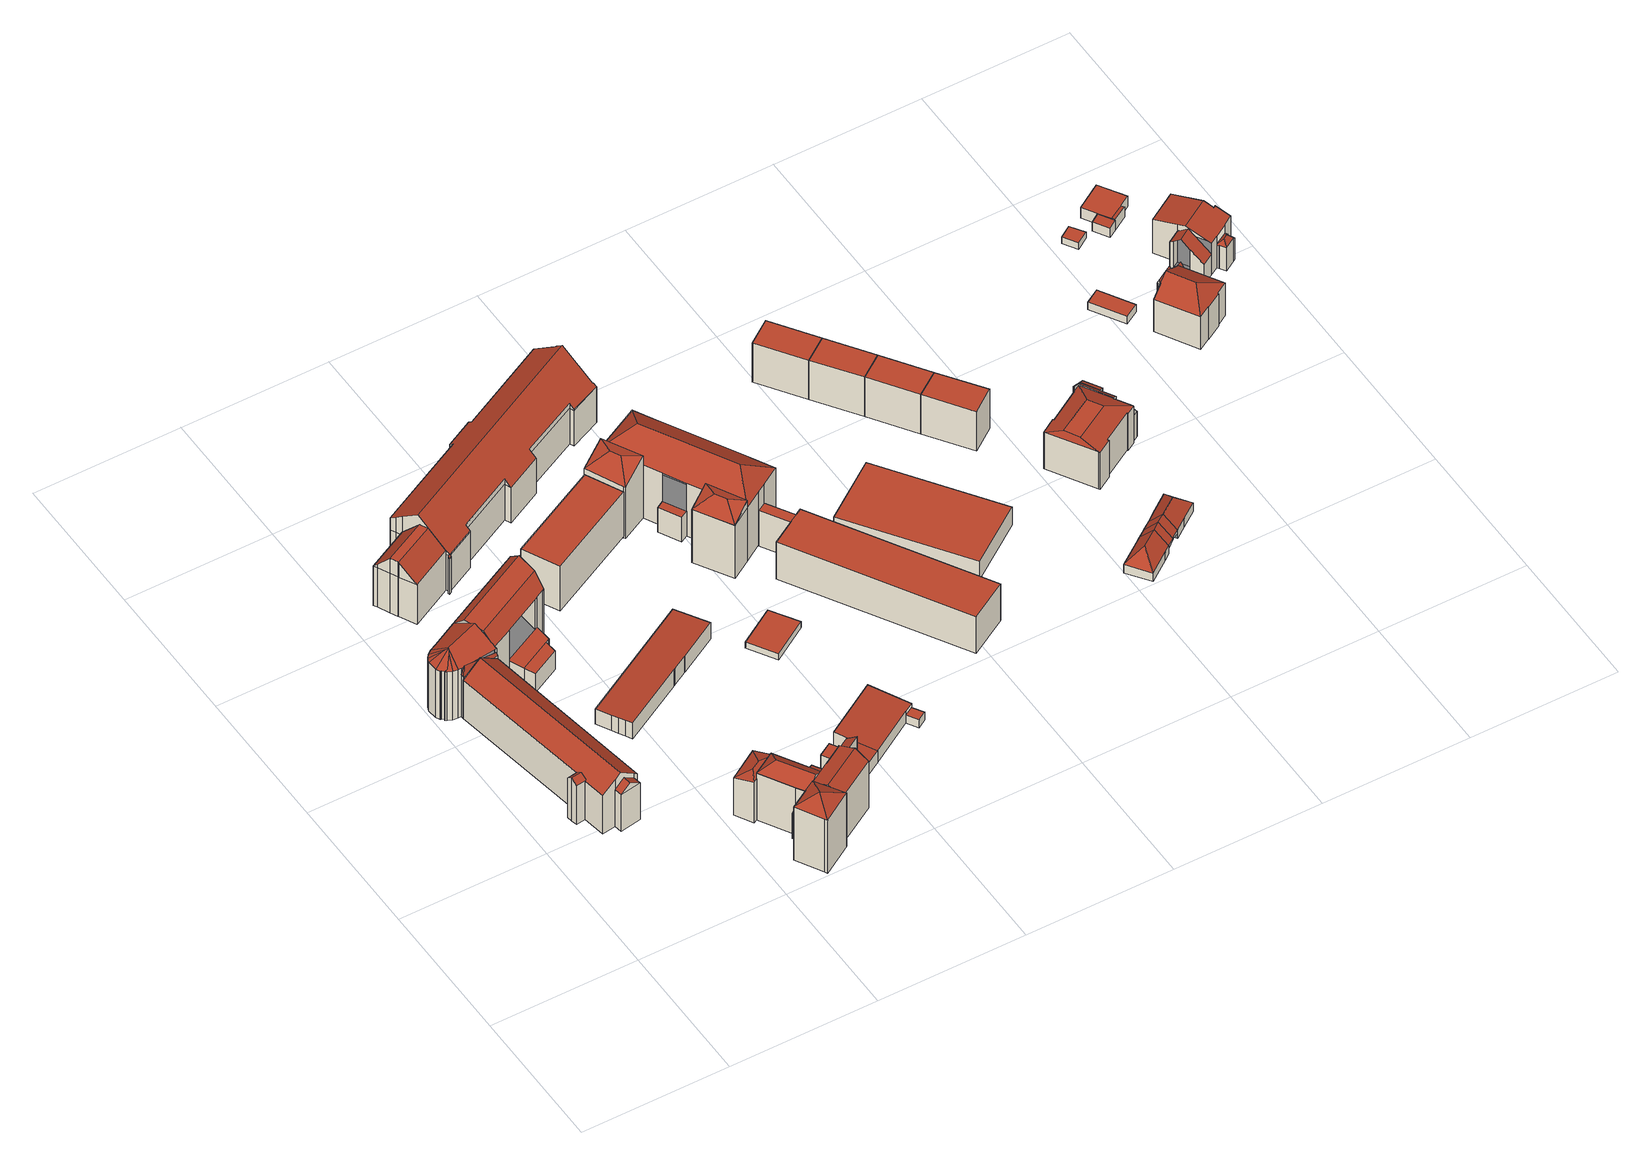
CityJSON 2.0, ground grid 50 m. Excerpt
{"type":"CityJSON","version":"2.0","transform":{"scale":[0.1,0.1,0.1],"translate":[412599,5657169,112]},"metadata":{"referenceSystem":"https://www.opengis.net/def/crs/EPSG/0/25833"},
"CityObjects":{
"building1":{"type":"Building","attributes":{"Gemeindeschluessel":14612000,"Geometrietyp2DReferenz":"3000","function":"31001_9998","roofType":"9999"},"children":["building1-1","building1-2","building1-3"]},
"building1-1":{"type":"BuildingPart","attributes":{"Dachtyp_tdc":"tdcGableRoof","Dachneigung":35.95,"QualitaetDacherkennung":38,"Geometrietyp2DReferenz":"3000","measuredHeight":17.67,"roofType":"3100"},"parents":["building1"],"geometry":[{"type":"MultiSurface","lod":"2","boundaries":[[[0,1,2,3]],[[1,4,5,2]],[[4,6,7,5]],[[4,1,8]],[[1,0,9,8]],[[6,4,8,9,10]],[[3,2,5,7,11]]],"semantics":{"surfaces":[{"type":"WallSurface"},{"type":"RoofSurface"},{"type":"GroundSurface"}],"values":[0,0,0,0,1,1,2]}}]},
"building1-2":{"type":"BuildingPart","attributes":{"Dachtyp_tdc":"tdcGableRoof","Dachneigung":37.04,"QualitaetDacherkennung":91,"Geometrietyp2DReferenz":"3000","measuredHeight":20.72,"roofType":"3100"},"parents":["building1"],"geometry":[{"type":"MultiSurface","lod":"2","boundaries":[[[12,13,14,15]],[[16,17,18,19]],[[17,20,21,18]],[[20,22,23,21]],[[22,24,25,23]],[[24,26,27,25]],[[26,28,3,27]],[[28,0,3]],[[29,7,6]],[[29,12,15,7]],[[30,28,26,24,22]],[[22,20,17,16,31,32,13,12,29,30]],[[15,14,33,34,19,18,21,23,25,27,3,11,7]]],"semantics":{"surfaces":[{"type":"WallSurface"},{"type":"RoofSurface"},{"type":"GroundSurface"}],"values":[0,0,0,0,0,0,0,0,0,0,1,1,2]}}]},
"building1-3":{"type":"BuildingPart","attributes":{"Dachtyp_tdc":"tdcGableRoof","Dachneigung":38.49,"QualitaetDacherkennung":58,"Geometrietyp2DReferenz":"3000","measuredHeight":17.67,"roofType":"3100"},"parents":["building1"],"geometry":[{"type":"MultiSurface","lod":"2","boundaries":[[[35,36,37,38]],[[36,39,40,37]],[[39,41,16,19,40]],[[42,35,38,14,13]],[[43,41,39,36]],[[36,35,42,44,43]],[[38,37,40,19,34,33,14]]],"semantics":{"surfaces":[{"type":"WallSurface"},{"type":"RoofSurface"},{"type":"GroundSurface"}],"values":[0,0,0,0,1,1,2]}}]},
"building2":{"type":"Building","attributes":{"Gemeindeschluessel":14612000,"Geometrietyp2DReferenz":"3000","function":"31001_9998","roofType":"9999"},"children":["building2-1","building2-2","building2-3","building2-4","building2-5"]},
"building2-1":{"type":"BuildingPart","attributes":{"Dachtyp_tdc":"tdcFreeFormRoof","Dachneigung":33.37,"QualitaetDacherkennung":7,"Geometrietyp2DReferenz":"3000","measuredHeight":23.67,"roofType":"5000"},"parents":["building2"],"geometry":[{"type":"MultiSurface","lod":"2","boundaries":[[[45,46,47,48,49]],[[46,50,51,47]],[[50,52,53,51]],[[52,54,55,53]],[[54,56,57,55]],[[56,58,59,57]],[[58,60,61,59]],[[60,62,63,61]],[[62,64,65,63]],[[64,66,67,65]],[[66,68,69,67]],[[68,70,71,69]],[[70,72,73,71]],[[72,74,75,73]],[[74,76,77,75]],[[78,79,80,81,82,83]],[[84,85,86,76,74,72,87]],[[72,70,88,89,90,87]],[[70,68,91,88]],[[68,66,91]],[[66,64,89,88,91]],[[64,62,60,58,56,92,93,94,90,89]],[[56,54,92]],[[54,52,50,93,92]],[[50,46,94,93]],[[46,45,79,78,95,96,97,84,87,90,94]],[[48,47,51,53,55,57,59,61,63,65,67,69,71,73,75,77,98,99,100,82,81]]],"semantics":{"surfaces":[{"type":"WallSurface"},{"type":"RoofSurface"},{"type":"GroundSurface"}],"values":[0,0,0,0,0,0,0,0,0,0,0,0,0,0,0,0,1,1,1,1,1,1,1,1,1,1,2]}}]},
"building2-2":{"type":"BuildingPart","attributes":{"Dachtyp_tdc":"tdcPolyFlatRoof","Dachneigung":0,"QualitaetDacherkennung":54,"Geometrietyp2DReferenz":"3000","measuredHeight":7.52,"roofType":"1000"},"parents":["building2"],"geometry":[{"type":"MultiSurface","lod":"2","boundaries":[[[101,102,103,104]],[[105,106,107,108]],[[106,109,110,107]],[[109,111,112,110]],[[111,109,106,105,113,102,101]],[[104,103,114,108,107,110,112]]],"semantics":{"surfaces":[{"type":"WallSurface"},{"type":"RoofSurface"},{"type":"GroundSurface"}],"values":[0,0,0,0,1,2]}}]},
"building2-3":{"type":"BuildingPart","attributes":{"Dachtyp_tdc":"tdcFreeFormRoof","Dachneigung":81.14,"QualitaetDacherkennung":28,"Geometrietyp2DReferenz":"3000","measuredHeight":20.85,"roofType":"5000"},"parents":["building2"],"geometry":[{"type":"MultiSurface","lod":"2","boundaries":[[[80,115,116,81]],[[115,117,118,116]],[[117,49,48,118]],[[119,49,117]],[[120,119,117,115]],[[120,115,80]],[[119,120,80,49]],[[81,116,118,48]]],"semantics":{"surfaces":[{"type":"WallSurface"},{"type":"RoofSurface"},{"type":"GroundSurface"}],"values":[0,0,0,1,1,1,1,2]}}]},
"building2-4":{"type":"BuildingPart","attributes":{"Dachtyp_tdc":"tdcCutGableRoof","Dachneigung":0.195,"QualitaetDacherkennung":75,"Geometrietyp2DReferenz":"3000","measuredHeight":23.98,"roofType":"9999"},"parents":["building2"],"geometry":[{"type":"MultiSurface","lod":"2","boundaries":[[[121,122,123,77,76]],[[122,124,125,123]],[[124,126,127,125]],[[126,128,129,127]],[[128,130,131,129]],[[130,132,133,131]],[[132,134,135,133]],[[134,136,108,135]],[[136,105,108]],[[137,83,82,103,102]],[[128,126,124,122,121,138]],[[139,95,83,137,140,136,134,132,130]],[[138,85,141,97,139,130,128]],[[77,123,125,127,129,131,133,135,108,114,103,82,100,99,98]]],"semantics":{"surfaces":[{"type":"WallSurface"},{"type":"RoofSurface"},{"type":"GroundSurface"}],"values":[0,0,0,0,0,0,0,0,0,0,1,1,1,2]}}]},
"building2-5":{"type":"BuildingPart","attributes":{"Dachtyp_tdc":"tdcPolyFlatRoof","Dachneigung":0,"QualitaetDacherkennung":54,"Geometrietyp2DReferenz":"3000","measuredHeight":7.53,"roofType":"1000"},"parents":["building2"],"geometry":[{"type":"MultiSurface","lod":"2","boundaries":[[[142,143,144,112,111]],[[143,145,146,144]],[[145,147,101,104,146]],[[147,145,143,142]],[[112,144,146,104]]],"semantics":{"surfaces":[{"type":"WallSurface"},{"type":"RoofSurface"},{"type":"GroundSurface"}],"values":[0,0,0,1,2]}}]},
"building3":{"type":"Building","attributes":{"Dachtyp_tdc":"tdcFreeFormRoof","Gemeindeschluessel":14612000,"Dachneigung":44.96,"QualitaetDacherkennung":65,"Geometrietyp2DReferenz":"3000","measuredHeight":22.36,"function":"31001_9998","roofType":"5000"},"geometry":[{"type":"Solid","lod":"2","boundaries":[[[[148,149,150,151]],[[149,152,153,150]],[[152,154,155,153]],[[154,156,157,155]],[[156,158,159,157]],[[158,160,161,159]],[[160,162,163,161]],[[162,164,165,163]],[[164,148,151,165]],[[160,158,166,167,168]],[[169,170,171,172]],[[170,173,168,167,174,171]],[[149,171,174,152]],[[152,174,167,154]],[[160,168,173,162]],[[162,173,170,169,164]],[[148,172,171,149]],[[164,169,172,148]],[[154,167,166,156]],[[156,166,158]],[[151,150,153,155,157,159,161,163,165]]]],"semantics":{"surfaces":[{"type":"WallSurface"},{"type":"RoofSurface"},{"type":"GroundSurface"}],"values":[[0,0,0,0,0,0,0,0,0,1,1,1,0,0,0,0,0,0,0,0,2]]}}]},
"building4":{"type":"Building","attributes":{"name":"Generalzolldirektion Service-Center Dresden","Gemeindeschluessel":14612000,"Geometrietyp2DReferenz":"3000","function":"31001_3010","roofType":"9999"},"children":["building4-1","building4-2","building4-3","building4-4","building4-5","building4-6","building4-7","building4-8"]},
"building4-1":{"type":"BuildingPart","attributes":{"Dachtyp_tdc":"tdcPolyFlatRoof","Dachneigung":0,"QualitaetDacherkennung":52,"Geometrietyp2DReferenz":"3000","measuredHeight":14.76,"roofType":"1000"},"parents":["building4"],"geometry":[{"type":"MultiSurface","lod":"2","boundaries":[[[175,176,177,178]],[[176,179,180,177]],[[179,181,182,180]],[[181,179,176,175,183]],[[178,177,180,182,184]]],"semantics":{"surfaces":[{"type":"WallSurface"},{"type":"RoofSurface"},{"type":"GroundSurface"}],"values":[0,0,0,1,2]}}]},
"building4-2":{"type":"BuildingPart","attributes":{"Dachtyp_tdc":"tdcHipRoof","Dachneigung":26.77,"QualitaetDacherkennung":37,"Geometrietyp2DReferenz":"3000","measuredHeight":17.56,"roofType":"3200"},"parents":["building4"],"geometry":[{"type":"MultiSurface","lod":"2","boundaries":[[[185,186,187,188]],[[186,189,190,187]],[[189,191,192,190]],[[191,193,194,192]],[[193,195,196,194]],[[195,197,198,196]],[[193,191,199]],[[189,186,200]],[[191,189,200,199]],[[186,185,197,195,193,199,200]],[[188,187,190,192,194,196,198]]],"semantics":{"surfaces":[{"type":"WallSurface"},{"type":"RoofSurface"},{"type":"GroundSurface"}],"values":[0,0,0,0,0,0,1,1,1,1,2]}}]},
"building4-3":{"type":"BuildingPart","attributes":{"Dachtyp_tdc":"tdcPolyFlatRoof","Dachneigung":16.72,"QualitaetDacherkennung":29,"Geometrietyp2DReferenz":"3000","measuredHeight":11.01,"roofType":"2100"},"parents":["building4"],"geometry":[{"type":"MultiSurface","lod":"2","boundaries":[[[201,202,203,204]],[[205,201,204,206]],[[205,207,202,201]],[[204,203,208,206]]],"semantics":{"surfaces":[{"type":"WallSurface"},{"type":"RoofSurface"},{"type":"GroundSurface"}],"values":[0,0,1,2]}}]},
"building4-4":{"type":"BuildingPart","attributes":{"Dachtyp_tdc":"tdcTentRoof","Dachneigung":30.66,"QualitaetDacherkennung":52,"Geometrietyp2DReferenz":"3000","measuredHeight":25.21,"roofType":"3500"},"parents":["building4"],"geometry":[{"type":"MultiSurface","lod":"2","boundaries":[[[209,210,211,212]],[[210,213,214,211]],[[213,215,206,214]],[[215,205,206]],[[216,217,218,219,220]],[[217,209,212,218]],[[209,217,221]],[[213,210,209,221]],[[222,215,213,221]],[[217,216,223,224,225,222,221]],[[212,211,214,206,208,226,227,219,218]]],"semantics":{"surfaces":[{"type":"WallSurface"},{"type":"RoofSurface"},{"type":"GroundSurface"}],"values":[0,0,0,0,0,0,1,1,1,1,2]}}]},
"building4-5":{"type":"BuildingPart","attributes":{"Dachtyp_tdc":"tdcHipAndGableRoof","Dachneigung":36.23,"QualitaetDacherkennung":74,"Geometrietyp2DReferenz":"3000","measuredHeight":22.62,"roofType":"5000"},"parents":["building4"],"geometry":[{"type":"MultiSurface","lod":"2","boundaries":[[[228,229,188,203,202]],[[229,185,188]],[[230,231,232,233,198,197]],[[230,234,235]],[[234,236,237,238,239,235]],[[240,231,230,235,239,241]],[[242,237,236,228]],[[228,236,234,229]],[[229,234,230]],[[203,188,198,233,243,226,208]]],"semantics":{"surfaces":[{"type":"WallSurface"},{"type":"RoofSurface"},{"type":"GroundSurface"}],"values":[0,0,0,1,1,1,0,0,0,2]}}]},
"building4-6":{"type":"BuildingPart","attributes":{"Dachtyp_tdc":"tdcGableRoof","Dachneigung":37.11,"QualitaetDacherkennung":62,"Geometrietyp2DReferenz":"3000","measuredHeight":22.61,"roofType":"3100"},"parents":["building4"],"geometry":[{"type":"MultiSurface","lod":"2","boundaries":[[[244,245,246,247]],[[245,248,175,178,246]],[[249,250,251,252]],[[249,253,254,250]],[[253,255,256,254]],[[255,220,219,256]],[[257,244,247,258,259]],[[260,223,220,255,253,249]],[[249,252,261,248,245,244,257,241,238,225,260]],[[247,246,178,184,251,250,254,256,219,227,226,243,258]]],"semantics":{"surfaces":[{"type":"WallSurface"},{"type":"RoofSurface"},{"type":"GroundSurface"}],"values":[0,0,0,0,0,0,0,1,1,2]}}]},
"building4-7":{"type":"BuildingPart","attributes":{"Dachtyp_tdc":"tdcPolyFlatRoof","Dachneigung":17.55,"QualitaetDacherkennung":34,"Geometrietyp2DReferenz":"3000","measuredHeight":18.71,"roofType":"2100"},"parents":["building4"],"geometry":[{"type":"MultiSurface","lod":"2","boundaries":[[[232,262,263,233]],[[262,259,258,263]],[[264,259,262,232]],[[233,263,258,243]]],"semantics":{"surfaces":[{"type":"WallSurface"},{"type":"RoofSurface"},{"type":"GroundSurface"}],"values":[0,0,1,2]}}]},
"building4-8":{"type":"BuildingPart","attributes":{"Dachtyp_tdc":"tdcPolyFlatRoof","Dachneigung":35.28,"QualitaetDacherkennung":44,"Geometrietyp2DReferenz":"3000","measuredHeight":22.08,"roofType":"2100"},"parents":["building4"],"geometry":[{"type":"MultiSurface","lod":"2","boundaries":[[[265,266,267,182,181]],[[266,268,269,267]],[[268,252,251,269]],[[252,268,266,265,270]],[[184,182,267,269,251]]],"semantics":{"surfaces":[{"type":"WallSurface"},{"type":"RoofSurface"},{"type":"GroundSurface"}],"values":[0,0,0,1,2]}}]},
"building5":{"type":"Building","attributes":{"Dachtyp_tdc":"tdcPolyFlatRoof","Gemeindeschluessel":14612000,"Dachneigung":2.82,"QualitaetDacherkennung":80,"Geometrietyp2DReferenz":"3000","measuredHeight":6.69,"function":"31001_9998","roofType":"2100"},"geometry":[{"type":"Solid","lod":"2","boundaries":[[[[271,272,273,274,275,276,277,278,279,280,281]],[[282,283,272,271]],[[283,284,273,272]],[[284,285,274,273]],[[285,286,275,274]],[[286,287,276,275]],[[287,288,277,276]],[[288,289,278,277]],[[289,290,279,278]],[[290,291,280,279]],[[291,292,281,280]],[[292,282,271,281]],[[292,291,290,289,288,287,286,285,284,283,282]]]],"semantics":{"surfaces":[{"type":"GroundSurface"},{"type":"WallSurface"},{"type":"RoofSurface"}],"values":[[0,1,1,1,1,1,1,1,1,1,1,1,2]]}}]},
"building6":{"type":"Building","attributes":{"name":"Romain-Rolland-Gymnasium Dresden","Dachtyp_tdc":"tdcPolyFlatRoof","Gemeindeschluessel":14612000,"Dachneigung":0,"QualitaetDacherkennung":54,"Geometrietyp2DReferenz":"3000","measuredHeight":18.32,"function":"31001_3021","roofType":"1000"},"geometry":[{"type":"Solid","lod":"2","boundaries":[[[[293,294,295,296]],[[294,297,298,295]],[[297,299,300,298]],[[299,293,296,300]],[[299,297,294,293]],[[296,295,298,300]]]],"semantics":{"surfaces":[{"type":"WallSurface"},{"type":"RoofSurface"},{"type":"GroundSurface"}],"values":[[0,0,0,0,1,2]]}}]},
"building7":{"type":"Building","attributes":{"Gemeindeschluessel":14612000,"Geometrietyp2DReferenz":"3000","function":"31001_9998","roofType":"9999"},"children":["building7-1","building7-2","building7-3"]},
"building7-1":{"type":"BuildingPart","attributes":{"Dachtyp_tdc":"tdcPolyFlatRoof","Dachneigung":3.77,"QualitaetDacherkennung":84,"Geometrietyp2DReferenz":"3000","measuredHeight":5.41,"roofType":"2100"},"parents":["building7"],"geometry":[{"type":"MultiSurface","lod":"2","boundaries":[[[301,302,303,304]],[[301,305,306,302]],[[305,307,308,306]],[[307,309,310,308]],[[307,305,301,304,311,309]],[[310,303,302,306,308]]],"semantics":{"surfaces":[{"type":"WallSurface"},{"type":"RoofSurface"},{"type":"GroundSurface"}],"values":[0,0,0,0,1,2]}}]},
"building7-2":{"type":"BuildingPart","attributes":{"Dachtyp_tdc":"tdcPolyFlatRoof","Dachneigung":0,"QualitaetDacherkennung":78,"Geometrietyp2DReferenz":"3000","measuredHeight":3.14,"roofType":"1000"},"parents":["building7"],"geometry":[{"type":"MultiSurface","lod":"2","boundaries":[[[312,313,314,315]],[[313,316,317,314]],[[318,319,320,321]],[[318,316,313,312,319]],[[320,315,314,317,321]],[[319,312,315,320]]],"semantics":{"surfaces":[{"type":"WallSurface"},{"type":"RoofSurface"},{"type":"GroundSurface"}],"values":[0,0,0,1,2,0]}}]},
"building7-3":{"type":"BuildingPart","attributes":{"Dachtyp_tdc":"tdcPolyFlatRoof","Dachneigung":4.05,"QualitaetDacherkennung":89,"Geometrietyp2DReferenz":"3000","measuredHeight":5.77,"roofType":"2100"},"parents":["building7"],"geometry":[{"type":"MultiSurface","lod":"2","boundaries":[[[322,323,314,317,316]],[[323,304,303,314]],[[324,325,310,309]],[[324,326,327,325]],[[326,328,318,321,327]],[[328,326,324,309,311,304,323,322]],[[317,314,303,310,325,327,321]]],"semantics":{"surfaces":[{"type":"WallSurface"},{"type":"RoofSurface"},{"type":"GroundSurface"}],"values":[0,0,0,0,0,1,2]}}]},
"building8":{"type":"Building","attributes":{"name":"Berufliches Schulzentrum Prof. Dr. Zeigner","Dachtyp_tdc":"tdcFreeFormRoof","Gemeindeschluessel":14612000,"Dachneigung":44.68,"QualitaetDacherkennung":69,"Geometrietyp2DReferenz":"3000","measuredHeight":25.95,"function":"31001_3021","roofType":"5000"},"geometry":[{"type":"Solid","lod":"2","boundaries":[[[[329,330,331,332]],[[330,333,334,331]],[[333,335,336,334]],[[335,337,338,336]],[[337,339,340,338]],[[339,341,342,340]],[[343,344,345,346]],[[344,347,348,345]],[[347,349,350,348]],[[349,351,352,350]],[[351,353,354,352]],[[353,355,356,354]],[[355,357,358,356]],[[357,359,360,358]],[[359,361,362,360]],[[361,363,364,362]],[[363,365,366,364]],[[365,367,368,366]],[[367,369,370,368]],[[369,371,372,370]],[[371,373,374,372]],[[373,375,376,374]],[[375,329,332,376]],[[377,378,379,380,381,382,383,384,385,386,387,388,389,390,391,392,393,394,353,351]],[[384,395,396,397,398,399,400,401,402,403,404,385]],[[373,404,403,375]],[[371,386,385,404,373]],[[375,403,402,329]],[[329,402,401,330]],[[330,401,400,333]],[[333,400,399,335]],[[335,399,398,337]],[[337,398,397,339]],[[339,397,396,341]],[[341,396,395,405]],[[405,395,384,383,406]],[[355,394,393,357]],[[353,394,355]],[[357,393,392,359]],[[359,392,391,361]],[[361,391,390,363]],[[363,390,389,365]],[[365,389,388,367]],[[367,388,387,369]],[[369,387,386,371]],[[406,383,382,407]],[[341,405,408,342]],[[405,406,409,408]],[[406,407,410,409]],[[407,411,412,410]],[[411,343,346,412]],[[407,382,381,411]],[[411,381,380,343]],[[343,380,379,344]],[[344,379,378,347]],[[347,378,377,349]],[[349,377,351]],[[332,331,334,336,338,340,342,408,409,410,412,346,345,348,350,352,354,356,358,360,362,364,366,368,370,372,374,376]]]],"semantics":{"surfaces":[{"type":"WallSurface"},{"type":"RoofSurface"},{"type":"GroundSurface"}],"values":[[0,0,0,0,0,0,0,0,0,0,0,0,0,0,0,0,0,0,0,0,0,0,0,1,1,0,0,0,0,0,0,0,0,0,0,0,0,0,0,0,0,0,0,0,0,0,0,0,0,0,0,0,0,0,0,0,0,2]]}}]},
"building9":{"type":"Building","attributes":{"Dachtyp_tdc":"tdcPolyFlatRoof","Gemeindeschluessel":14612000,"Dachneigung":0,"QualitaetDacherkennung":80,"Geometrietyp2DReferenz":"3000","measuredHeight":2.47,"function":"31001_2463","roofType":"1000"},"geometry":[{"type":"Solid","lod":"2","boundaries":[[[[413,414,415,416]],[[414,417,418,415]],[[417,419,420,418]],[[419,413,416,420]],[[419,417,414,413]],[[416,415,418,420]]]],"semantics":{"surfaces":[{"type":"WallSurface"},{"type":"RoofSurface"},{"type":"GroundSurface"}],"values":[[0,0,0,0,1,2]]}}]},
"building10":{"type":"Building","attributes":{"name":"Romain-Rolland-Gymnasium Dresden","Gemeindeschluessel":14612000,"Geometrietyp2DReferenz":"3000","function":"31001_3021","roofType":"9999"},"children":["building10-1","building10-2","building10-3","building10-4","building10-5","building10-6"]},
"building10-1":{"type":"BuildingPart","attributes":{"Dachtyp_tdc":"tdcHipRoof","Dachneigung":41.03,"QualitaetDacherkennung":31,"Geometrietyp2DReferenz":"3000","measuredHeight":26.19,"roofType":"3200"},"parents":["building10"],"geometry":[{"type":"MultiSurface","lod":"2","boundaries":[[[421,422,423,424]],[[422,425,426,423]],[[425,427,428,429,426]],[[430,421,424,431,432]],[[427,425,433]],[[421,430,434]],[[425,422,421,434,433]],[[430,427,433,434]],[[424,423,426,429,431]]],"semantics":{"surfaces":[{"type":"WallSurface"},{"type":"RoofSurface"},{"type":"GroundSurface"}],"values":[0,0,0,0,1,1,1,1,2]}}]},
"building10-2":{"type":"BuildingPart","attributes":{"Dachtyp_tdc":"tdcPolyFlatRoof","Dachneigung":0,"QualitaetDacherkennung":41,"Geometrietyp2DReferenz":"3000","measuredHeight":10.12,"roofType":"1000"},"parents":["building10"],"geometry":[{"type":"MultiSurface","lod":"2","boundaries":[[[435,436,437,438]],[[436,439,440,437]],[[439,441,442,440]],[[441,439,436,435]],[[438,437,440,442]]],"semantics":{"surfaces":[{"type":"WallSurface"},{"type":"RoofSurface"},{"type":"GroundSurface"}],"values":[0,0,0,1,2]}}]},
"building10-3":{"type":"BuildingPart","attributes":{"Dachtyp_tdc":"tdcHipRoof","Dachneigung":40.3,"QualitaetDacherkennung":26,"Geometrietyp2DReferenz":"3000","measuredHeight":25.97,"roofType":"3200"},"parents":["building10"],"geometry":[{"type":"MultiSurface","lod":"2","boundaries":[[[443,444,445,446]],[[447,448,449,450]],[[448,443,446,449]],[[451,443,452]],[[453,454,455]],[[443,453,455,452]],[[451,452,455,454]],[[447,454,453,448]],[[448,453,443]],[[443,451,444]],[[446,445,450,449]]],"semantics":{"surfaces":[{"type":"WallSurface"},{"type":"RoofSurface"},{"type":"GroundSurface"}],"values":[0,0,0,1,1,1,1,0,0,0,2]}}]},
"building10-4":{"type":"BuildingPart","attributes":{"Dachtyp_tdc":"tdcFreeFormRoof","Dachneigung":34,"QualitaetDacherkennung":29,"Geometrietyp2DReferenz":"3000","measuredHeight":27.84,"roofType":"5000"},"parents":["building10"],"geometry":[{"type":"MultiSurface","lod":"2","boundaries":[[[456,457,458,459,460]],[[457,461,462,458]],[[461,463,464,462]],[[463,465,466,464]],[[465,447,450,466]],[[467,435,438,445,444]],[[468,432,431,442,441]],[[428,469,470,429]],[[469,471,472,470]],[[471,473,472]],[[428,432,468,467,444,447,474,475]],[[447,465,463,461,474]],[[461,457,456,471,469,475,474]],[[469,428,475]],[[459,458,462,464,466,450,445,438,442,431,429,470,472]]],"semantics":{"surfaces":[{"type":"WallSurface"},{"type":"RoofSurface"},{"type":"GroundSurface"}],"values":[0,0,0,0,0,0,0,0,0,0,1,1,1,1,2]}}]},
"building10-5":{"type":"BuildingPart","attributes":{"Dachtyp_tdc":"tdcPolyFlatRoof","Dachneigung":0,"QualitaetDacherkennung":53,"Geometrietyp2DReferenz":"3000","measuredHeight":15.01,"roofType":"1000"},"parents":["building10"],"geometry":[{"type":"MultiSurface","lod":"2","boundaries":[[[476,477,478,479]],[[477,480,481,478]],[[482,476,479,483]],[[482,480,477,476]],[[479,478,481,483]]],"semantics":{"surfaces":[{"type":"WallSurface"},{"type":"RoofSurface"},{"type":"GroundSurface"}],"values":[0,0,0,1,2]}}]},
"building10-6":{"type":"BuildingPart","attributes":{"Dachtyp_tdc":"tdcPolyFlatRoof","Dachneigung":0,"QualitaetDacherkennung":40,"Geometrietyp2DReferenz":"3000","measuredHeight":15.3,"roofType":"1000"},"parents":["building10"],"geometry":[{"type":"MultiSurface","lod":"2","boundaries":[[[484,481,480]],[[484,485,486,481]],[[485,487,458,486]],[[487,460,459,458]],[[473,488,489,472]],[[488,490,483,489]],[[490,482,483]],[[488,473,460,487,485,484,490]],[[481,486,458,459,472,489,483]]],"semantics":{"surfaces":[{"type":"WallSurface"},{"type":"RoofSurface"},{"type":"GroundSurface"}],"values":[0,0,0,0,0,0,0,1,2]}}]},
"building11":{"type":"Building","attributes":{"name":"Romain-Rolland-Gymnasium Dresden","Gemeindeschluessel":14612000,"Geometrietyp2DReferenz":"3000","function":"31001_3021","roofType":"9999"},"children":["building11-1","building11-2"]},
"building11-1":{"type":"BuildingPart","attributes":{"Dachtyp_tdc":"tdcPolyFlatRoof","Dachneigung":0,"QualitaetDacherkennung":73,"Geometrietyp2DReferenz":"3000","measuredHeight":15.2,"roofType":"1000"},"parents":["building11"],"geometry":[{"type":"MultiSurface","lod":"2","boundaries":[[[491,492,493,494]],[[492,495,496,493]],[[495,497,496]],[[498,499,500,501,502]],[[499,503,504,500]],[[503,505,506,504]],[[505,491,494,506]],[[505,503,499,498,495,492,491]],[[494,493,496,501,500,504,506]]],"semantics":{"surfaces":[{"type":"WallSurface"},{"type":"RoofSurface"},{"type":"GroundSurface"}],"values":[0,0,0,0,0,0,0,1,2]}}]},
"building11-2":{"type":"BuildingPart","attributes":{"Dachtyp_tdc":"tdcPolyFlatRoof","Dachneigung":0,"QualitaetDacherkennung":60,"Geometrietyp2DReferenz":"3000","measuredHeight":14.73,"roofType":"1000"},"parents":["building11"],"geometry":[{"type":"MultiSurface","lod":"2","boundaries":[[[507,508,500,509]],[[508,502,501,500]],[[497,510,511,496]],[[510,507,509,511]],[[510,497,502,508,507]],[[509,500,501,496,511]]],"semantics":{"surfaces":[{"type":"WallSurface"},{"type":"RoofSurface"},{"type":"GroundSurface"}],"values":[0,0,0,0,1,2]}}]},
"building12":{"type":"Building","attributes":{"Dachtyp_tdc":"tdcPolyFlatRoof","Gemeindeschluessel":14612000,"Dachneigung":0,"QualitaetDacherkennung":91,"Geometrietyp2DReferenz":"3000","measuredHeight":7.46,"function":"31001_3211","roofType":"1000"},"geometry":[{"type":"Solid","lod":"2","boundaries":[[[[512,513,514,515]],[[513,516,517,514]],[[516,518,519,517]],[[518,512,515,519]],[[518,516,513,512]],[[515,514,517,519]]]],"semantics":{"surfaces":[{"type":"WallSurface"},{"type":"RoofSurface"},{"type":"GroundSurface"}],"values":[[0,0,0,0,1,2]]}}]},
"building13":{"type":"Building","attributes":{"Dachtyp_tdc":"tdcPolyFlatRoof","Gemeindeschluessel":14612000,"Dachneigung":0,"QualitaetDacherkennung":87,"Geometrietyp2DReferenz":"3000","measuredHeight":16.06,"function":"31001_9998","roofType":"1000"},"geometry":[{"type":"Solid","lod":"2","boundaries":[[[[520,521,522,523]],[[521,524,525,522]],[[524,526,527,525]],[[526,520,523,527]],[[526,524,521,520]],[[523,522,525,527]]]],"semantics":{"surfaces":[{"type":"WallSurface"},{"type":"RoofSurface"},{"type":"GroundSurface"}],"values":[[0,0,0,0,1,2]]}}]},
"building14":{"type":"Building","attributes":{"Dachtyp_tdc":"tdcPolyFlatRoof","Gemeindeschluessel":14612000,"Dachneigung":0,"QualitaetDacherkennung":90,"Geometrietyp2DReferenz":"3000","measuredHeight":16.16,"function":"31001_9998","roofType":"1000"},"geometry":[{"type":"Solid","lod":"2","boundaries":[[[[528,526,529,530]],[[526,524,531,529]],[[524,532,533,531]],[[532,528,530,533]],[[532,524,526,528]],[[530,529,531,533]]]],"semantics":{"surfaces":[{"type":"WallSurface"},{"type":"RoofSurface"},{"type":"GroundSurface"}],"values":[[0,0,0,0,1,2]]}}]},
"building15":{"type":"Building","attributes":{"Dachtyp_tdc":"tdcPolyFlatRoof","Gemeindeschluessel":14612000,"Dachneigung":0,"QualitaetDacherkennung":83,"Geometrietyp2DReferenz":"3000","measuredHeight":16.15,"function":"31001_9998","roofType":"1000"},"geometry":[{"type":"Solid","lod":"2","boundaries":[[[[534,528,530,535]],[[528,532,533,530]],[[532,536,537,533]],[[536,534,535,537]],[[536,532,528,534]],[[535,530,533,537]]]],"semantics":{"surfaces":[{"type":"WallSurface"},{"type":"RoofSurface"},{"type":"GroundSurface"}],"values":[[0,0,0,0,1,2]]}}]},
"building16":{"type":"Building","attributes":{"Dachtyp_tdc":"tdcPolyFlatRoof","Gemeindeschluessel":14612000,"Dachneigung":0,"QualitaetDacherkennung":76,"Geometrietyp2DReferenz":"3000","measuredHeight":16.19,"function":"31001_9998","roofType":"1000"},"geometry":[{"type":"Solid","lod":"2","boundaries":[[[[538,534,535,539]],[[534,536,537,535]],[[536,540,541,537]],[[540,538,539,541]],[[540,536,534,538]],[[539,535,537,541]]]],"semantics":{"surfaces":[{"type":"WallSurface"},{"type":"RoofSurface"},{"type":"GroundSurface"}],"values":[[0,0,0,0,1,2]]}}]},
"building17":{"type":"Building","attributes":{"Gemeindeschluessel":14612000,"QualitaetDacherkennung":100,"Geometrietyp2DReferenz":"3000","function":"31001_9998","roofType":"9999"},"children":["building17-1","building17-2","building17-3","building17-4"]},
"building17-1":{"type":"BuildingPart","attributes":{"Dachtyp_tdc":"tdcHipAndGableRoof","Dachneigung":46.95,"QualitaetDacherkennung":100,"Geometrietyp2DReferenz":"3000","measuredHeight":8.37,"roofType":"5000"},"parents":["building17"],"geometry":[{"type":"MultiSurface","lod":"2","boundaries":[[[542,543,544,545,546]],[[543,547,548,544]],[[547,549,550,548]],[[549,551,552,550]],[[551,553,554,552]],[[553,555,556,557,554]],[[551,549,547,558]],[[547,543,542,559,558]],[[559,555,553,551,558]],[[557,560,545,544,548,550,552,554]]],"semantics":{"surfaces":[{"type":"WallSurface"},{"type":"RoofSurface"},{"type":"GroundSurface"}],"values":[0,0,0,0,0,0,1,1,1,2]}}]},
"building17-2":{"type":"BuildingPart","attributes":{"Dachtyp_tdc":"tdcGableRoof","Dachneigung":46.94,"QualitaetDacherkennung":100,"Geometrietyp2DReferenz":"3000","measuredHeight":5.18,"roofType":"3100"},"parents":["building17"],"geometry":[{"type":"MultiSurface","lod":"2","boundaries":[[[561,562,563,564]],[[562,542,546,563]],[[555,565,566,556]],[[565,567,568,566]],[[559,542,562,561,569]],[[569,567,565,555,559]],[[568,570,564,563,546,571,556,566]]],"semantics":{"surfaces":[{"type":"WallSurface"},{"type":"RoofSurface"},{"type":"GroundSurface"}],"values":[0,0,0,0,1,1,2]}}]},
"building17-3":{"type":"BuildingPart","attributes":{"Dachtyp_tdc":"tdcHipAndGableRoof","Dachneigung":46.94,"QualitaetDacherkennung":100,"Geometrietyp2DReferenz":"3000","measuredHeight":8.25,"roofType":"5000"},"parents":["building17"],"geometry":[{"type":"MultiSurface","lod":"2","boundaries":[[[572,573,574,575,576]],[[573,577,578,574]],[[577,579,580,578]],[[579,581,582,580]],[[581,583,584,585,582]],[[579,577,586]],[[577,573,572,587,586]],[[587,583,581,579,586]],[[588,575,574,578,580,582,585]]],"semantics":{"surfaces":[{"type":"WallSurface"},{"type":"RoofSurface"},{"type":"GroundSurface"}],"values":[0,0,0,0,0,1,1,1,2]}}]},
"building17-4":{"type":"BuildingPart","attributes":{"Dachtyp_tdc":"tdcGableRoof","Dachneigung":46.94,"QualitaetDacherkennung":100,"Geometrietyp2DReferenz":"3000","measuredHeight":5.18,"roofType":"3100"},"parents":["building17"],"geometry":[{"type":"MultiSurface","lod":"2","boundaries":[[[583,561,564,584]],[[567,572,576,568]],[[569,561,583,587]],[[587,572,567,569]],[[589,584,564,570,568,576]]],"semantics":{"surfaces":[{"type":"WallSurface"},{"type":"RoofSurface"},{"type":"GroundSurface"}],"values":[0,0,1,1,2]}}]},
"building18":{"type":"Building","attributes":{"Gemeindeschluessel":14612000,"Geometrietyp2DReferenz":"3000","function":"31001_9998","roofType":"9999"},"children":["building18-1","building18-2","building18-3"]},
"building18-1":{"type":"BuildingPart","attributes":{"Dachtyp_tdc":"tdcPolyFlatRoof","Dachneigung":26.51,"QualitaetDacherkennung":33,"Geometrietyp2DReferenz":"3000","measuredHeight":17.27,"roofType":"2100"},"parents":["building18"],"geometry":[{"type":"MultiSurface","lod":"2","boundaries":[[[590,591,592,593,594]],[[591,595,596,592]],[[595,597,598,596]],[[597,599,600,598]],[[599,601,602,603,600]],[[604,601,599,597,595,591,590,605]],[[606,593,592,596,598,600,603,607]]],"semantics":{"surfaces":[{"type":"WallSurface"},{"type":"RoofSurface"},{"type":"GroundSurface"}],"values":[0,0,0,0,0,1,2]}}]},
"building18-2":{"type":"BuildingPart","attributes":{"Dachtyp_tdc":"tdcCutTentRoof","Dachneigung":22.36,"QualitaetDacherkennung":49,"Geometrietyp2DReferenz":"3000","measuredHeight":17.91,"roofType":"9999"},"parents":["building18"],"geometry":[{"type":"MultiSurface","lod":"2","boundaries":[[[608,609,610,611]],[[609,612,613,610]],[[612,614,615,613]],[[614,616,617,615]],[[616,618,619,617]],[[618,620,621,619]],[[620,622,623,621]],[[622,624,625,623]],[[624,626,627,625]],[[626,628,629,627]],[[628,594,593,629]],[[630,631,632,633]],[[631,608,611,632]],[[620,618,616,614,612,609,608,631,634,635]],[[622,620,635,636]],[[637,594,628,626,624,622,636,638]],[[631,630,637,638,634]],[[638,636,635,634]],[[611,610,613,615,617,619,621,623,625,627,629,593,606,633,632]]],"semantics":{"surfaces":[{"type":"WallSurface"},{"type":"RoofSurface"},{"type":"GroundSurface"}],"values":[0,0,0,0,0,0,0,0,0,0,0,0,0,1,1,1,1,1,2]}}]},
"building18-3":{"type":"BuildingPart","attributes":{"Dachtyp_tdc":"tdcPolyFlatRoof","Dachneigung":31.36,"QualitaetDacherkennung":54,"Geometrietyp2DReferenz":"3000","measuredHeight":15.81,"roofType":"2100"},"parents":["building18"],"geometry":[{"type":"MultiSurface","lod":"2","boundaries":[[[602,639,640,603]],[[639,641,630,633,640]],[[641,639,602,642,643]],[[606,607,603,640,633]]],"semantics":{"surfaces":[{"type":"WallSurface"},{"type":"RoofSurface"},{"type":"GroundSurface"}],"values":[0,0,1,2]}}]},
"building19":{"type":"Building","attributes":{"Dachtyp_tdc":"tdcFreeFormRoof","Gemeindeschluessel":14612000,"Dachneigung":54.84,"QualitaetDacherkennung":8,"Geometrietyp2DReferenz":"3000","measuredHeight":12.37,"function":"31001_9998","roofType":"5000"},"geometry":[{"type":"Solid","lod":"2","boundaries":[[[[644,645,633,632]],[[645,646,640,633]],[[646,647,648,640]],[[647,649,650,648]],[[649,644,632,650]],[[651,652,649,647]],[[646,651,647]],[[651,646,645]],[[652,651,645,644]],[[652,644,649]],[[632,633,640,648,650]]]],"semantics":{"surfaces":[{"type":"WallSurface"},{"type":"RoofSurface"},{"type":"GroundSurface"}],"values":[[0,0,0,0,0,1,0,0,1,0,2]]}}]},
"building20":{"type":"Building","attributes":{"Dachtyp_tdc":"tdcPolyFlatRoof","Gemeindeschluessel":14612000,"Dachneigung":0,"QualitaetDacherkennung":80,"Geometrietyp2DReferenz":"3000","measuredHeight":2.99,"function":"31001_9998","roofType":"1000"},"geometry":[{"type":"Solid","lod":"2","boundaries":[[[[653,654,655,656]],[[654,657,658,655]],[[657,659,660,658]],[[659,653,656,660]],[[659,657,654,653]],[[656,655,658,660]]]],"semantics":{"surfaces":[{"type":"WallSurface"},{"type":"RoofSurface"},{"type":"GroundSurface"}],"values":[[0,0,0,0,1,2]]}}]},
"building21":{"type":"Building","attributes":{"Gemeindeschluessel":14612000,"Geometrietyp2DReferenz":"3000","function":"31001_9998","roofType":"9999"},"children":["building21-1","building21-2"]},
"building21-1":{"type":"BuildingPart","attributes":{"Dachtyp_tdc":"tdcHipAndGableRoof","Dachneigung":30.38,"QualitaetDacherkennung":56,"Geometrietyp2DReferenz":"3000","measuredHeight":17.98,"roofType":"5000"},"parents":["building21"],"geometry":[{"type":"MultiSurface","lod":"2","boundaries":[[[661,662,663,664,665]],[[662,666,667,663]],[[666,668,669,667]],[[668,670,671,669]],[[670,672,673,671]],[[672,674,675,673]],[[674,676,677,675]],[[676,678,679,677]],[[678,680,681,682,679]],[[676,674,672,670,668,666,683]],[[666,662,661,684,683]],[[684,680,678,676,683]],[[685,664,663,667,669,671,673,675,677,679,682]]],"semantics":{"surfaces":[{"type":"WallSurface"},{"type":"RoofSurface"},{"type":"GroundSurface"}],"values":[0,0,0,0,0,0,0,0,0,1,1,1,2]}}]},
"building21-2":{"type":"BuildingPart","attributes":{"Dachtyp_tdc":"tdcFreeFormRoof","Dachneigung":67.15,"QualitaetDacherkennung":20,"Geometrietyp2DReferenz":"3000","measuredHeight":16.83,"roofType":"5000"},"parents":["building21"],"geometry":[{"type":"MultiSurface","lod":"2","boundaries":[[[686,687,688,689]],[[687,665,664,688]],[[690,665,687]],[[691,690,687,686]],[[691,686,681]],[[690,691,681,692,665]],[[682,689,688,664,685]],[[681,686,689,682]]],"semantics":{"surfaces":[{"type":"WallSurface"},{"type":"RoofSurface"},{"type":"GroundSurface"}],"values":[0,0,0,1,0,1,2,0]}}]},
"building22":{"type":"Building","attributes":{"Dachtyp_tdc":"tdcPolyFlatRoof","Gemeindeschluessel":14612000,"Dachneigung":2.67,"QualitaetDacherkennung":77,"Geometrietyp2DReferenz":"3000","measuredHeight":2.62,"function":"31001_9998","roofType":"2100"},"geometry":[{"type":"Solid","lod":"2","boundaries":[[[[693,694,695,696]],[[694,697,698,695]],[[697,699,700,698]],[[699,693,696,700]],[[699,697,694,693]],[[696,695,698,700]]]],"semantics":{"surfaces":[{"type":"WallSurface"},{"type":"RoofSurface"},{"type":"GroundSurface"}],"values":[[0,0,0,0,1,2]]}}]},
"building23":{"type":"Building","attributes":{"Gemeindeschluessel":14612000,"Geometrietyp2DReferenz":"3000","function":"31001_9998","roofType":"9999"},"children":["building23-1","building23-2","building23-3"]},
"building23-1":{"type":"BuildingPart","attributes":{"Dachtyp_tdc":"tdcPolyFlatRoof","Dachneigung":7.6,"QualitaetDacherkennung":58,"Geometrietyp2DReferenz":"3000","measuredHeight":3.95,"roofType":"2100"},"parents":["building23"],"geometry":[{"type":"MultiSurface","lod":"2","boundaries":[[[701,702,703,704]],[[705,706,707,708]],[[706,701,704,707]],[[706,705,709,702,701]],[[704,703,710,708,707]]],"semantics":{"surfaces":[{"type":"WallSurface"},{"type":"RoofSurface"},{"type":"GroundSurface"}],"values":[0,0,0,1,2]}}]},
"building23-2":{"type":"BuildingPart","attributes":{"Dachtyp_tdc":"tdcPolyFlatRoof","Dachneigung":3.36,"QualitaetDacherkennung":57,"Geometrietyp2DReferenz":"3000","measuredHeight":4.46,"roofType":"2100"},"parents":["building23"],"geometry":[{"type":"MultiSurface","lod":"2","boundaries":[[[711,712,713,714]],[[712,715,705,708,713]],[[715,712,711,716,717]],[[710,714,713,708]]],"semantics":{"surfaces":[{"type":"WallSurface"},{"type":"RoofSurface"},{"type":"GroundSurface"}],"values":[0,0,1,2]}}]},
"building23-3":{"type":"BuildingPart","attributes":{"Dachtyp_tdc":"tdcPolyFlatRoof","Dachneigung":0,"QualitaetDacherkennung":89,"Geometrietyp2DReferenz":"3000","measuredHeight":4.3,"roofType":"1000"},"parents":["building23"],"geometry":[{"type":"MultiSurface","lod":"2","boundaries":[[[718,719,720,703,702]],[[719,721,722,720]],[[721,723,724,722]],[[723,725,711,714,724]],[[725,723,721,719,718,726,716]],[[710,703,720,722,724,714]]],"semantics":{"surfaces":[{"type":"WallSurface"},{"type":"RoofSurface"},{"type":"GroundSurface"}],"values":[0,0,0,0,1,2]}}]},
"building24":{"type":"Building","attributes":{"Gemeindeschluessel":14612000,"Geometrietyp2DReferenz":"3000","function":"31001_9998","roofType":"9999"},"children":["building24-1","building24-2","building24-3","building24-4"]},
"building24-1":{"type":"BuildingPart","attributes":{"Dachtyp_tdc":"tdcGableRoof","Dachneigung":64.59,"QualitaetDacherkennung":17,"Geometrietyp2DReferenz":"3000","measuredHeight":6.03,"roofType":"3100"},"parents":["building24"],"geometry":[{"type":"MultiSurface","lod":"2","boundaries":[[[727,728,729,730]],[[728,731,732,729]],[[731,733,734,732]],[[733,735,736,734]],[[731,728,727,737,738]],[[738,735,733,731]],[[739,740,730,729,732,734,736]]],"semantics":{"surfaces":[{"type":"WallSurface"},{"type":"RoofSurface"},{"type":"GroundSurface"}],"values":[0,0,0,0,1,1,2]}}]},
"building24-2":{"type":"BuildingPart","attributes":{"Dachtyp_tdc":"tdcGableRoof","Dachneigung":12.09,"QualitaetDacherkennung":21,"Geometrietyp2DReferenz":"3000","measuredHeight":16.13,"roofType":"3100"},"parents":["building24"],"geometry":[{"type":"MultiSurface","lod":"2","boundaries":[[[741,742,743,744]],[[742,745,746,743]],[[745,747,748,746]],[[747,749,750,748]],[[749,751,752,753,750]],[[754,755,756,757,758,759]],[[760,761,762,763,764]],[[761,741,744,762]],[[765,755,754,751,749,747,745,742]],[[742,741,761,760,765]],[[744,743,746,748,750,753,766,758,757,767,768,763,762]]],"semantics":{"surfaces":[{"type":"WallSurface"},{"type":"RoofSurface"},{"type":"GroundSurface"}],"values":[0,0,0,0,0,0,0,0,1,1,2]}}]},
"building24-3":{"type":"BuildingPart","attributes":{"Dachtyp_tdc":"tdcFreeFormRoof","Dachneigung":43.31,"QualitaetDacherkennung":13,"Geometrietyp2DReferenz":"3000","measuredHeight":10.95,"roofType":"5000"},"parents":["building24"],"geometry":[{"type":"MultiSurface","lod":"2","boundaries":[[[769,770,771,772]],[[770,773,774,771]],[[773,775,776,774]],[[775,777,778,776]],[[777,779,780,778]],[[779,759,758,780]],[[752,781,782,753]],[[781,769,772,782]],[[783,759,779,777,775,784]],[[775,773,785,784]],[[773,770,769,781,752,785]],[[752,783,784,785]],[[772,771,774,776,778,780,758,786,753,782]]],"semantics":{"surfaces":[{"type":"WallSurface"},{"type":"RoofSurface"},{"type":"GroundSurface"}],"values":[0,0,0,0,0,0,0,0,1,1,1,1,2]}}]},
"building24-4":{"type":"BuildingPart","attributes":{"Dachtyp_tdc":"tdcGableRoof","Dachneigung":43.06,"QualitaetDacherkennung":27,"Geometrietyp2DReferenz":"3000","measuredHeight":15.31,"roofType":"3100"},"parents":["building24"],"geometry":[{"type":"MultiSurface","lod":"2","boundaries":[[[756,787,788,757]],[[787,789,790,791,788]],[[792,793,794,736,735]],[[793,764,763,794]],[[795,789,787,756,796]],[[796,797,764,793,792,795]],[[763,768,767,757,788,791,730,740,739,736,794]]],"semantics":{"surfaces":[{"type":"WallSurface"},{"type":"RoofSurface"},{"type":"GroundSurface"}],"values":[0,0,0,0,1,1,2]}}]}
},
"vertices":[
[290,491,164],[294,464,165],[294,464,14],[290,491,14],[223,452,164],[223,452,14],[218,479,164],[218,479,14],[257,458,191],[253,485,191],[238,483,179],[238,483,14],
[172,472,171],[159,547,171],[159,547,14],[172,472,14],[156,587,173],[73,1074,172],[73,1074,14],[156,587,14],[76,1075,175],[76,1075,14],[138,1085,222],[138,1085,14],[204,1096,171],[204,1096,14],[302,493,173],[302,493,14],[290,491,182],[218,479,206],[238,483,222],[159,568,173],[163,548,173],[163,548,14],[159,568,14],
[128,542,174],[124,562,191],[124,562,14],[128,542,14],[121,581,176],[121,581,14],[156,587,176],[159,547,174],[159,568,191],[163,548,174],
[74,1087,210],[64,1086,210],[64,1086,11],[74,1087,11],[74,1087,182],[47,1088,210],[47,1088,11],[32,1095,210],[32,1095,11],[25,1098,210],[25,1098,11],[27,1101,210],[27,1101,11],[20,1108,209],[20,1108,11],[19,1107,208],[19,1107,11],[17,1109,208],[17,1109,11],[10,1121,210],[10,1121,11],[7,1155,210],[7,1155,11],[13,1171,210],[13,1171,11],[23,1184,210],[23,1184,11],[38,1195,210],[38,1195,11],[60,1205,210],[60,1205,11],[149,1251,210],[149,1251,11],[200,1107,214],[202,1100,210],[202,1100,182],[202,1100,11],[200,1107,11],[200,1107,211],[175,1176,261],[170,1191,251],[163,1213,236],[68,1145,248],[59,1147,244],[65,1144,247],[66,1144,248],[52,1149,239],[35,1100,214],[60,1132,240],[65,1141,246],[196,1117,221],[186,1146,240],[181,1161,251],[163,1213,11],[175,1176,11],[186,1146,11],
[291,1092,86],[270,1142,86],[270,1142,11],[291,1092,11],[409,1213,86],[414,1155,86],[414,1155,11],[409,1213,11],[411,1154,86],[411,1154,11],[399,1148,86],[399,1148,11],[270,1143,86],[270,1143,11],
[204,1096,182],[204,1096,11],[76,1075,182],[76,1075,11],[81,1082,220],[200,1098,197],
[149,1251,211],[394,1374,211],[394,1374,11],[424,1389,211],[424,1389,11],[428,1392,211],[428,1392,11],[432,1349,251],[432,1349,11],[438,1273,251],[438,1273,11],[442,1230,211],[442,1230,11],[437,1228,211],[437,1228,11],[409,1213,211],[270,1142,210],[163,1213,251],[186,1146,251],[270,1143,211],[175,1176,251],
[399,1148,87],[403,1105,87],[403,1105,11],[306,1056,87],[306,1056,11],[291,1092,87],
[160,1467,172],[132,1521,172],[132,1521,10],[160,1467,10],[131,1523,172],[131,1523,10],[119,1547,172],[119,1547,10],[100,1585,172],[100,1585,10],[93,1598,172],[93,1598,10],[236,1670,172],[236,1670,10],[265,1613,172],[265,1613,10],[302,1539,172],[302,1539,10],[100,1585,187],[119,1547,234],[262,1618,234],[302,1539,173],[275,1593,234],[132,1521,234],[160,1467,173],[265,1613,234],[131,1523,234],
[827,244,156],[798,294,156],[798,294,8],[827,244,8],[843,321,156],[843,321,8],[873,272,156],[873,272,8],[830,246,156],[830,246,8],
[581,292,176],[569,285,176],[569,285,8],[581,292,8],[534,343,162],[534,343,8],[639,407,162],[639,407,8],[674,349,176],[674,349,8],[659,340,176],[659,340,8],[659,339,176],[659,339,8],[621,346,183],[589,327,183],
[629,175,112],[645,185,118],[645,185,8],[629,175,8],[652,138,112],[652,138,8],[668,148,118],[668,148,8],
[642,3,226],[637,12,226],[637,12,8],[642,3,8],[587,99,227],[587,99,8],[652,138,227],[738,79,227],[745,67,227],[745,67,8],[738,79,8],[738,79,200],[665,84,260],[688,160,227],[720,109,227],[715,117,227],[702,138,227],[688,160,8],[715,117,8],
[645,185,200],[581,292,200],[659,339,200],[721,236,200],[721,236,195],[721,236,8],[581,292,202],[640,280,234],[645,185,202],[668,148,202],[688,160,220],[706,171,234],[745,195,200],[723,181,220],[668,148,200],[745,195,8],
[764,205,220],[828,244,220],[828,244,8],[764,205,8],[827,244,220],[857,202,234],[857,202,8],[848,216,8],[848,216,229],[878,168,204],[878,168,8],[880,164,200],[880,164,8],[764,206,220],[764,206,8],[764,206,188],[715,117,234],[830,246,220],
[739,247,188],[739,247,8],[745,195,195],
[873,272,204],[890,242,229],[890,242,8],[889,241,229],[889,241,8],[830,246,204],
[708,894,16],[661,868,16],[657,865,16],[444,747,16],[432,768,16],[421,788,16],[410,807,16],[384,855,16],[783,1078,16],[844,970,16],[712,896,16],[708,894,83],[661,868,83],[657,865,83],[444,747,83],[432,768,81],[421,788,80],[410,807,79],[384,855,77],[783,1078,77],[844,970,83],[712,896,83],
[849,1452,196],[537,1294,196],[537,1294,12],[849,1452,12],[477,1413,196],[477,1413,12],[790,1570,196],[790,1570,12],
[890,242,54],[890,242,6],[998,306,6],[998,306,54],[873,272,56],[873,272,6],[843,321,60],[843,321,6],[950,385,60],[950,385,6],[968,355,58],
[1172,361,38],[1150,398,38],[1150,398,6],[1172,361,6],[1149,398,38],[1149,398,6],[1180,416,38],[1202,380,38],[1202,380,6],[1180,416,6],
[1149,398,54],[1150,398,54],[924,428,64],[924,428,6],[1107,538,64],[1107,538,6],[1180,416,54],
[218,1707,158],[526,1861,158],[526,1861,12],[218,1707,12],[520,1872,158],[520,1872,12],[614,1919,158],[614,1919,12],[618,1910,158],[618,1910,12],[923,2064,158],[923,2064,12],[956,1998,158],[956,1998,12],[1019,1880,158],[917,1834,158],[917,1834,12],[1019,1880,12],[911,1848,158],[911,1848,12],[714,1751,158],[714,1751,12],[725,1730,158],[725,1730,12],[602,1667,158],[602,1667,12],[592,1688,158],[592,1688,12],[400,1591,158],[400,1591,12],[407,1577,158],[407,1577,12],[309,1527,158],[309,1527,12],[310,1522,158],[310,1522,12],[302,1518,158],[302,1518,12],[299,1523,158],[299,1523,12],[308,1528,158],[308,1528,12],[302,1539,158],[302,1539,12],[236,1670,158],[236,1670,12],[226,1689,158],[226,1689,12],[714,1751,182],[911,1848,179],[917,1834,164],[1019,1880,159],[1022,1881,159],[1017,1891,169],[1014,1890,169],[968,1982,271],[260,1623,271],[302,1539,178],[308,1528,166],[299,1523,166],[302,1518,160],[310,1522,160],[309,1527,165],[407,1577,165],[400,1591,181],[592,1688,181],[959,1999,258],[956,1998,258],[923,2064,208],[618,1910,208],[614,1919,201],[520,1872,201],[526,1861,209],[218,1707,208],[226,1689,221],[236,1670,236],[959,1999,158],[1014,1890,158],[1017,1891,158],[959,1999,12],[1014,1890,12],[1017,1891,12],[1022,1881,158],[1022,1881,12],
[912,890,36],[1034,966,36],[1034,966,11],[912,890,11],[1091,876,36],[1091,876,11],[969,800,36],[969,800,11],
[852,1448,217],[849,1452,217],[849,1452,6],[852,1448,6],[789,1573,219],[789,1573,6],[871,1615,262],[871,1615,224],[871,1615,6],[938,1491,261],[938,1491,6],[938,1491,224],[864,1553,268],[881,1520,268],
[1006,1364,108],[981,1351,108],[981,1351,6],[1006,1364,6],[944,1421,108],[944,1421,6],[968,1435,108],[968,1435,6],
[964,1267,224],[1036,1309,224],[1036,1309,6],[964,1267,6],[1101,1187,224],[1035,1146,224],[1035,1146,6],[1101,1187,6],[1036,1309,256],[1030,1251,266],[1035,1146,226],[1101,1187,257],[1051,1214,266],
[1215,1355,224],[1216,1355,224],[1216,1355,6],[1215,1355,6],[1215,1355,159],[1256,1282,224],[1256,1282,6],[1193,1243,224],[1193,1243,6],[1164,1226,224],[1164,1226,6],[1006,1364,224],[968,1435,224],[1027,1694,224],[1027,1694,6],[1069,1618,224],[1069,1618,6],[1069,1618,159],[1144,1298,285],[983,1593,283],
[1117,1594,157],[1220,1406,157],[1220,1406,6],[1117,1594,6],[1217,1404,157],[1217,1404,6],[1114,1592,157],[1114,1592,6],
[1217,1404,159],[1237,1367,159],[1237,1367,6],[1216,1355,159],[1092,1630,159],[1092,1630,6],[1114,1592,159],
[1470,531,153],[1138,1087,153],[1138,1087,1],[1470,531,1],[1218,1135,153],[1218,1135,1],[1218,1135,148],[1248,1152,153],[1248,1153,153],[1248,1153,1],[1248,1152,1],[1248,1152,148],[1266,1163,153],[1266,1163,1],[1598,607,153],[1598,607,1],
[1193,1243,148],[1248,1153,148],[1193,1243,1],[1164,1226,148],[1164,1226,1],
[1822,907,85],[1629,771,85],[1629,771,11],[1822,907,11],[1366,1142,85],[1366,1142,11],[1559,1279,85],[1559,1279,11],
[1488,1785,172],[1567,1841,172],[1567,1841,11],[1488,1785,11],[1669,1696,172],[1669,1696,11],[1589,1640,172],[1589,1640,11],
[1690,1499,172],[1589,1640,10],[1690,1499,10],[1669,1696,10],[1769,1554,172],[1769,1554,10],
[1791,1355,172],[1791,1355,10],[1870,1410,172],[1870,1410,10],
[1892,1212,172],[1892,1212,10],[1971,1269,172],[1971,1269,10],
[2150,692,36],[2190,722,36],[2190,722,1],[2150,692,1],[2150,692,23],[2245,762,36],[2245,762,1],[2248,758,36],[2248,758,1],[2298,688,36],[2298,688,1],[2243,648,36],[2243,648,1],[2203,619,36],[2203,619,23],[2203,619,1],[2234,697,85],[2177,656,85],[2177,656,1],
[2121,671,36],[2122,672,36],[2122,672,32],[2121,671,33],[2177,600,36],[2177,600,32],[2175,598,36],[2175,598,33],[2148,635,85],[2148,635,33],[2177,656,23],
[2148,579,36],[2127,563,36],[2127,563,2],[2148,579,2],[2148,579,23],[2053,509,36],[2053,509,2],[1999,583,36],[1999,583,2],[2075,638,36],[2075,638,2],[2094,651,36],[2094,651,23],[2094,651,2],[2064,574,85],[2121,615,85],[2121,615,2],
[2121,615,23],
[2181,1148,175],[2179,1151,174],[2179,1151,2],[2181,1148,2],[2181,1148,154],[2229,1180,146],[2229,1180,2],[2263,1124,146],[2263,1124,2],[2261,1123,147],[2261,1123,2],[2249,1115,154],[2249,1115,151],[2249,1115,2],[2217,1169,154],[2205,1162,161],[2205,1162,2],[2217,1169,2],
[2296,1009,153],[2266,992,153],[2266,992,2],[2296,1009,2],[2265,995,155],[2265,995,2],[2162,934,155],[2162,934,2],[2165,931,153],[2165,931,2],[2116,901,153],[2116,901,2],[2114,905,155],[2114,905,2],[2024,1054,154],[2024,1054,2],[2022,1058,152],[2022,1058,2],[2071,1088,152],[2071,1088,2],[2074,1084,154],[2074,1084,2],[2263,1064,155],[2294,1012,155],[2294,1012,2],[2263,1064,2],[2211,1034,180],[2088,961,180],[2060,1009,181],[2205,1162,154],[2181,1081,181],
[2275,1071,151],[2275,1071,2],[2263,1064,160],[2217,1169,151],[2205,1162,160],
[2294,1012,105],[2263,1064,105],[2275,1071,105],[2288,1078,105],[2288,1078,2],[2318,1027,105],[2318,1027,2],[2275,1071,125],[2306,1020,125],
[2525,1415,42],[2459,1524,42],[2459,1524,12],[2525,1415,12],[2506,1553,42],[2506,1553,12],[2572,1443,42],[2572,1443,12],
[2673,1414,161],[2710,1436,135],[2710,1436,1],[2673,1414,1],[2673,1414,156],[2788,1305,135],[2788,1305,1],[2749,1282,135],[2749,1282,1],[2750,1280,133],[2750,1280,1],[2697,1248,133],[2697,1248,1],[2696,1250,135],[2696,1250,1],[2657,1227,135],[2657,1227,1],[2579,1358,135],[2579,1358,1],[2617,1381,161],[2617,1381,156],[2617,1381,1],[2695,1313,181],[2645,1398,181],[2645,1398,1],
[2611,1390,156],[2667,1424,156],[2667,1424,1],[2611,1390,1],[2670,1419,169],[2614,1385,169],[2645,1398,156],
[2599,1760,48],[2557,1732,50],[2557,1732,24],[2599,1760,24],[2527,1778,50],[2527,1778,24],[2568,1806,48],[2568,1806,24],
[2630,1777,57],[2657,1793,61],[2657,1793,21],[2630,1777,21],[2687,1744,61],[2660,1728,57],[2660,1728,21],[2687,1744,21],[2682,1753,61],[2682,1753,21],
[2732,1784,63],[2738,1775,63],[2738,1775,21],[2732,1784,21],[2687,1744,66],[2705,1768,64],[2682,1753,66],
[2657,1793,64],[2629,1839,64],[2629,1839,21],[2715,1892,64],[2715,1892,21],[2768,1806,64],[2768,1806,21],[2732,1784,64],[2682,1753,64],
[2771,1481,21],[2750,1469,21],[2750,1469,5],[2771,1481,5],[2737,1490,65],[2737,1490,5],[2725,1510,17],[2725,1510,5],[2745,1522,17],[2745,1522,5],[2759,1501,62],[2758,1502,65],[2758,1502,5],[2759,1501,5],
[2837,1683,144],[2892,1592,166],[2892,1592,5],[2837,1683,5],[2909,1564,154],[2909,1564,5],[2916,1568,154],[2916,1568,5],[2942,1525,134],[2942,1525,5],[2910,1505,134],[2910,1505,99],[2910,1505,5],[2864,1477,134],[2838,1461,134],[2838,1461,88],[2838,1461,5],[2864,1477,5],[2864,1477,97],[2780,1556,161],[2739,1624,144],[2739,1624,5],[2780,1556,5],[2780,1556,131],[2794,1533,166],[2866,1479,5],[2799,1525,5],[2794,1533,5],
[2913,1497,99],[2926,1477,95],[2926,1477,5],[2913,1497,5],[2921,1475,99],[2921,1475,5],[2883,1451,99],[2883,1451,5],[2870,1471,99],[2870,1471,5],[2869,1470,98],[2869,1470,5],[2915,1498,98],[2915,1498,5],[2866,1478,99],[2888,1473,115],[2902,1482,115],[2866,1478,5],
[2798,1437,88],[2798,1437,5],[2774,1475,130],[2774,1475,9],[2774,1475,5],[2745,1522,139],[2740,1532,131],[2740,1532,5],[2759,1501,158],[2799,1525,158],[2794,1533,152]
]}
